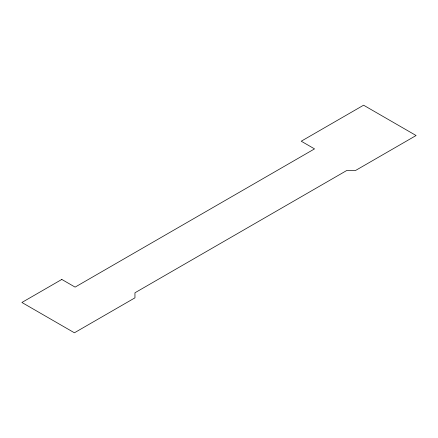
<?xml version="1.0" encoding="UTF-8"?>
<svg xmlns="http://www.w3.org/2000/svg" width="438" height="438" viewBox="0 0 438 438"><rect width="100%" height="100%" fill="white"/><g stroke="black" fill="none" stroke-linecap="round" stroke-linejoin="round"><path stroke-width="0.66" d="M61.807 279.439L21.9 302.477L74.411 332.792L134.953 297.84L134.953 292.787L346.803 170.475L355.557 170.475L416.1 135.523L363.589 105.208L301.235 141.206L314.539 148.882L75.106 287.12L61.807 279.439"/></g></svg>
